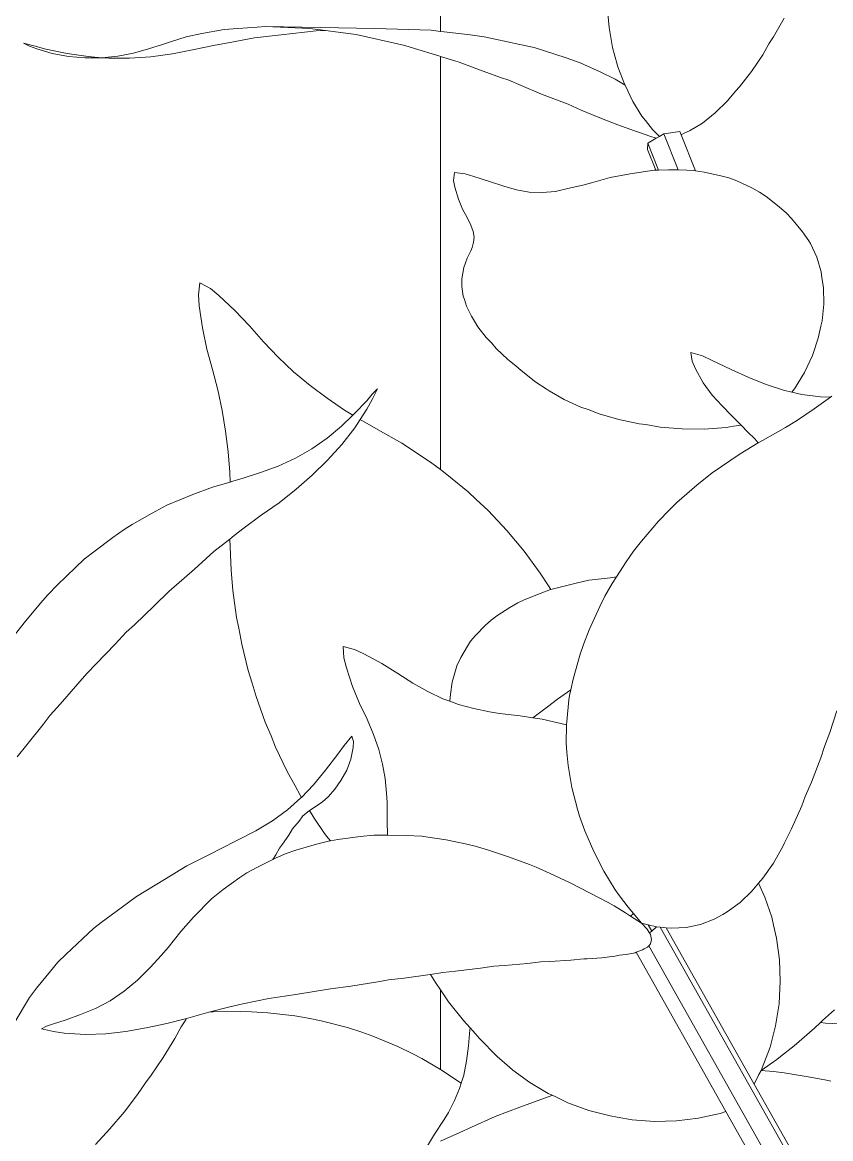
# Model space of a CAD drawing. Header units: metres. Extents: x 12.2 to 77.2, y 18.8 to 35.5.
# Drawn here: x 61.1958 to 61.4219, y 30.239 to 30.5512 of the extents above; entities that cross this region are included whole.
import ezdxf

# ---------------------------------------------------------------- set-up
doc = ezdxf.new("R2010")
doc.units = ezdxf.units.M
doc.layers.add('0inne_gulv', color=7, linetype='Continuous', lineweight=13)

# ---------------------------------------------------------------- blocks, each defined once
blk = doc.blocks.new('One bedroom house rs')
for p, q in [((-9.24923, -1.4372), (-9.24923, 0.20285)), ((-9.20263, -1.43023), (-9.20206, -1.43609)), ((-9.30973, -1.43665), (-9.3059, -1.43637)), ((-9.3059, -1.43637), (-9.30046, -1.436)), ((-9.29816, -1.43585), (-9.30046, -1.436)), ((-9.29816, -1.43585), (-9.26757, -1.43635)), ((-9.2858, -1.43634), (-9.29816, -1.43585)), ((-9.2858, -1.43634), (-9.28274, -1.43676)), ((-9.25187, -1.43689), (-9.26757, -1.43635)), ((-9.20206, -1.43609), (-9.20111, -1.4417)), ((-9.15313, -1.43346), (-9.15609, -1.43871)), ((-9.32473, -1.44013), (-9.32036, -1.43871)), ((-9.32036, -1.43871), (-9.31593, -1.43782)), ((-9.31593, -1.43782), (-9.30973, -1.43665)), ((-9.30862, -1.44039), (-9.30126, -1.43902)), ((-9.29374, -1.43818), (-9.30126, -1.43902)), ((-9.28404, -1.43706), (-9.29374, -1.43818)), ((-9.28137, -1.43695), (-9.28404, -1.43706)), ((-9.28274, -1.43676), (-9.28137, -1.43695)), ((-9.28137, -1.43695), (-9.27642, -1.43762)), ((-9.27642, -1.43762), (-9.27278, -1.4381)), ((-9.26993, -1.43875), (-9.27278, -1.4381)), ((-9.2633, -1.44023), (-9.26993, -1.43875)), ((-9.24923, -1.4372), (-9.25187, -1.43689)), ((-9.24818, -1.43732), (-9.24923, -1.4372)), ((-9.24096, -1.43819), (-9.24818, -1.43732)), ((-9.23702, -1.43868), (-9.24096, -1.43819)), ((-9.23392, -1.43933), (-9.23702, -1.43868)), ((-9.23392, -1.43933), (-9.22708, -1.44082)), ((-9.15737, -1.44066), (-9.15609, -1.43871)), ((-9.36585, -1.4405), (-9.36415, -1.4413)), ((-9.36585, -1.4405), (-9.3626, -1.44132)), ((-9.36215, -1.4421), (-9.36415, -1.4413)), ((-9.35964, -1.44214), (-9.3626, -1.44132)), ((-9.36215, -1.4421), (-9.3578, -1.44335)), ((-9.35964, -1.44214), (-9.35364, -1.44342)), ((-9.33091, -1.44203), (-9.3351, -1.44329)), ((-9.33091, -1.44203), (-9.32701, -1.44084)), ((-9.32701, -1.44084), (-9.32473, -1.44013)), ((-9.32422, -1.44346), (-9.31816, -1.44223)), ((-9.31223, -1.44108), (-9.31816, -1.44223)), ((-9.31223, -1.44108), (-9.30862, -1.44039)), ((-9.25921, -1.44112), (-9.2633, -1.44023)), ((-9.25653, -1.44196), (-9.25921, -1.44112)), ((-9.25653, -1.44196), (-9.24967, -1.44405)), ((-9.22708, -1.44082), (-9.22307, -1.4417)), ((-9.22045, -1.44254), (-9.22307, -1.4417)), ((-9.21407, -1.44463), (-9.22045, -1.44254)), ((-9.20111, -1.4417), (-9.20068, -1.44341)), ((-9.15911, -1.44374), (-9.15737, -1.44066)), ((-9.35328, -1.44417), (-9.3578, -1.44335)), ((-9.34779, -1.44426), (-9.35364, -1.44342)), ((-9.3486, -1.44458), (-9.35328, -1.44417)), ((-9.34396, -1.44457), (-9.3486, -1.44458)), ((-9.3486, -1.44458), (-9.34202, -1.44468)), ((-9.34396, -1.44457), (-9.34779, -1.44426)), ((-9.34396, -1.44457), (-9.33945, -1.44414)), ((-9.34202, -1.44468), (-9.33618, -1.44469)), ((-9.33945, -1.44414), (-9.3351, -1.44329)), ((-9.33618, -1.44469), (-9.33024, -1.44428)), ((-9.33024, -1.44428), (-9.32422, -1.44346)), ((-9.24923, -1.44418), (-9.24967, -1.44405)), ((-9.24923, -1.55978), (-9.24923, -1.44418)), ((-9.24518, -1.44539), (-9.24923, -1.44418)), ((-9.24401, -1.44584), (-9.24518, -1.44539)), ((-9.21407, -1.44463), (-9.21013, -1.44595)), ((-9.20068, -1.44341), (-9.1996, -1.44709)), ((-9.15911, -1.44374), (-9.16225, -1.44844)), ((-9.23828, -1.44799), (-9.24401, -1.44584)), ((-9.23828, -1.44799), (-9.23246, -1.45008)), ((-9.21013, -1.44595), (-9.20911, -1.44641)), ((-9.20911, -1.44641), (-9.20456, -1.44854)), ((-9.20456, -1.44854), (-9.20041, -1.4506)), ((-9.1996, -1.44709), (-9.19766, -1.45216)), ((-9.1656, -1.45271), (-9.16225, -1.44844)), ((-9.23014, -1.45088), (-9.23246, -1.45008)), ((-9.22667, -1.45237), (-9.23014, -1.45088)), ((-9.20041, -1.4506), (-9.19893, -1.45138)), ((-9.19761, -1.45226), (-9.19893, -1.45138)), ((-9.22667, -1.45237), (-9.22094, -1.45472)), ((-9.21531, -1.45691), (-9.22094, -1.45472)), ((-9.19761, -1.45226), (-9.19766, -1.45216)), ((-9.19541, -1.45678), (-9.19761, -1.45226)), ((-9.16895, -1.4566), (-9.16674, -1.45393)), ((-9.1656, -1.45271), (-9.16674, -1.45393)), ((-9.21531, -1.45691), (-9.21353, -1.45757)), ((-9.20986, -1.4592), (-9.21353, -1.45757)), ((-9.19541, -1.45678), (-9.19288, -1.46092)), ((-9.17237, -1.46), (-9.16895, -1.4566)), ((-9.20464, -1.46139), (-9.20986, -1.4592)), ((-9.19288, -1.46092), (-9.19192, -1.46216)), ((-9.17237, -1.46), (-9.17593, -1.46283)), ((-9.20464, -1.46139), (-9.19967, -1.46332)), ((-9.195, -1.46497), (-9.19967, -1.46332)), ((-9.19192, -1.46216), (-9.18997, -1.4646)), ((-9.17958, -1.46505), (-9.17593, -1.46283)), ((-9.195, -1.46497), (-9.19353, -1.46544)), ((-9.19071, -1.46649), (-9.19353, -1.46544)), ((-9.18886, -1.46708), (-9.19125, -1.46843)), ((-9.18886, -1.46708), (-9.19071, -1.46649)), ((-9.18797, -1.46658), (-9.18997, -1.4646)), ((-9.18797, -1.46658), (-9.18886, -1.46708)), ((-9.18675, -1.46589), (-9.18797, -1.46658)), ((-9.18231, -1.46519), (-9.18675, -1.46589)), ((-9.18272, -1.47596), (-9.18675, -1.46589)), ((-9.18194, -1.46611), (-9.18231, -1.46519)), ((-9.18194, -1.46611), (-9.18085, -1.46559)), ((-9.1779, -1.47618), (-9.18194, -1.46611)), ((-9.17958, -1.46505), (-9.18085, -1.46559)), ((-9.19125, -1.46843), (-9.1913, -1.47027)), ((-9.18899, -1.47603), (-9.1913, -1.47027)), ((-9.18821, -1.47601), (-9.19125, -1.46843)), ((-9.2453, -1.47662), (-9.24555, -1.47886)), ((-9.2453, -1.47662), (-9.24231, -1.47704)), ((-9.1962, -1.47705), (-9.18945, -1.47604)), ((-9.18945, -1.47604), (-9.18899, -1.47603)), ((-9.18899, -1.47603), (-9.18821, -1.47601)), ((-9.18821, -1.47601), (-9.18545, -1.47592)), ((-9.18545, -1.47592), (-9.18272, -1.47596)), ((-9.18272, -1.47596), (-9.18036, -1.47599)), ((-9.17844, -1.4761), (-9.18036, -1.47599)), ((-9.1779, -1.47618), (-9.17844, -1.4761)), ((-9.17546, -1.47656), (-9.1779, -1.47618)), ((-9.17546, -1.47656), (-9.17078, -1.47756)), ((-9.24519, -1.48076), (-9.24555, -1.47886)), ((-9.23992, -1.47779), (-9.24231, -1.47704)), ((-9.23992, -1.47779), (-9.23548, -1.47922)), ((-9.23152, -1.48048), (-9.23548, -1.47922)), ((-9.2094, -1.48016), (-9.20695, -1.47952)), ((-9.20695, -1.47952), (-9.20175, -1.47808)), ((-9.20175, -1.47808), (-9.1962, -1.47705)), ((-9.17078, -1.47756), (-9.16862, -1.47817)), ((-9.16862, -1.47817), (-9.16633, -1.47903)), ((-9.16633, -1.47903), (-9.16212, -1.48097)), ((-9.24519, -1.48076), (-9.24421, -1.48414)), ((-9.22795, -1.48153), (-9.23152, -1.48048)), ((-9.22439, -1.48216), (-9.22795, -1.48153)), ((-9.22439, -1.48216), (-9.22075, -1.4823)), ((-9.22075, -1.4823), (-9.21703, -1.48194)), ((-9.21327, -1.48109), (-9.21703, -1.48194)), ((-9.21327, -1.48109), (-9.2094, -1.48016)), ((-9.16212, -1.48097), (-9.15996, -1.48218)), ((-9.15817, -1.48335), (-9.15996, -1.48218)), ((-9.24303, -1.48696), (-9.24421, -1.48414)), ((-9.15447, -1.48622), (-9.15817, -1.48335)), ((-9.15247, -1.48807), (-9.15447, -1.48622)), ((-9.24173, -1.48929), (-9.24303, -1.48696)), ((-9.24173, -1.48929), (-9.2407, -1.49135)), ((-9.15107, -1.48949), (-9.15247, -1.48807)), ((-9.2407, -1.49135), (-9.24006, -1.49318)), ((-9.15107, -1.48949), (-9.14794, -1.49325)), ((-9.24006, -1.49318), (-9.23982, -1.49478)), ((-9.23982, -1.49478), (-9.23997, -1.49613)), ((-9.1462, -1.4958), (-9.14794, -1.49325)), ((-9.24072, -1.49855), (-9.24177, -1.50063)), ((-9.24036, -1.4976), (-9.24072, -1.49855)), ((-9.24036, -1.4976), (-9.23997, -1.49613)), ((-9.14571, -1.49655), (-9.1462, -1.4958)), ((-9.14395, -1.50039), (-9.14571, -1.49655)), ((-9.24269, -1.50325), (-9.24177, -1.50063)), ((-9.14395, -1.50039), (-9.14277, -1.50442)), ((-9.24329, -1.50637), (-9.24269, -1.50325)), ((-9.14254, -1.50608), (-9.14277, -1.50442)), ((-9.31649, -1.50749), (-9.3169, -1.51092)), ((-9.31649, -1.50749), (-9.31354, -1.5091)), ((-9.24328, -1.50851), (-9.24329, -1.50637)), ((-9.14211, -1.50882), (-9.14254, -1.50608)), ((-9.31668, -1.514), (-9.3169, -1.51092)), ((-9.31123, -1.51105), (-9.31354, -1.5091)), ((-9.31123, -1.51105), (-9.30677, -1.51525)), ((-9.24287, -1.51121), (-9.24328, -1.50851)), ((-9.24287, -1.51121), (-9.24255, -1.51222)), ((-9.14211, -1.50882), (-9.14201, -1.51345)), ((-9.31668, -1.514), (-9.3158, -1.52015)), ((-9.24255, -1.51222), (-9.24197, -1.51403)), ((-9.24197, -1.51403), (-9.24059, -1.51689)), ((-9.14252, -1.51811), (-9.14201, -1.51345)), ((-9.30263, -1.51958), (-9.30677, -1.51525)), ((-9.23972, -1.51823), (-9.24059, -1.51689)), ((-9.31455, -1.52604), (-9.3158, -1.52015)), ((-9.29872, -1.52402), (-9.30263, -1.51958)), ((-9.23874, -1.51983), (-9.23972, -1.51823)), ((-9.23641, -1.52283), (-9.23874, -1.51983)), ((-9.14357, -1.52298), (-9.14288, -1.51962)), ((-9.14252, -1.51811), (-9.14288, -1.51962)), ((-9.2349, -1.5244), (-9.23641, -1.52283)), ((-9.14519, -1.52786), (-9.14357, -1.52298)), ((-9.31299, -1.53175), (-9.31455, -1.52604)), ((-9.29872, -1.52402), (-9.29464, -1.52832)), ((-9.23362, -1.52586), (-9.2349, -1.5244)), ((-9.23362, -1.52586), (-9.23036, -1.52898)), ((-9.29464, -1.52832), (-9.29031, -1.53241)), ((-9.23036, -1.52898), (-9.22819, -1.53072)), ((-9.17922, -1.52698), (-9.17886, -1.5294)), ((-9.17922, -1.52698), (-9.17597, -1.52799)), ((-9.17795, -1.53155), (-9.17886, -1.5294)), ((-9.17326, -1.52927), (-9.17597, -1.52799)), ((-9.17326, -1.52927), (-9.16795, -1.53173)), ((-9.14519, -1.52786), (-9.14739, -1.5326)), ((-9.31154, -1.53747), (-9.31299, -1.53175)), ((-9.29031, -1.53241), (-9.28572, -1.53624)), ((-9.22668, -1.53209), (-9.22819, -1.53072)), ((-9.22253, -1.53528), (-9.22668, -1.53209)), ((-9.17795, -1.53155), (-9.17572, -1.53551)), ((-9.16295, -1.53398), (-9.16795, -1.53173)), ((-9.15017, -1.53715), (-9.14739, -1.5326)), ((-9.28572, -1.53624), (-9.28093, -1.53982)), ((-9.22253, -1.53528), (-9.21963, -1.53717)), ((-9.1732, -1.53895), (-9.17572, -1.53551)), ((-9.15817, -1.53599), (-9.16295, -1.53398)), ((-9.15817, -1.53599), (-9.15327, -1.53759)), ((-9.31154, -1.53747), (-9.31031, -1.54324)), ((-9.26984, -1.54049), (-9.26834, -1.53868)), ((-9.26684, -1.53715), (-9.26834, -1.53868)), ((-9.26684, -1.53715), (-9.26831, -1.54014)), ((-9.21963, -1.53717), (-9.21884, -1.53775)), ((-9.21884, -1.53775), (-9.21459, -1.54019)), ((-9.17044, -1.54194), (-9.1732, -1.53895)), ((-9.15327, -1.53759), (-9.15092, -1.53812)), ((-9.15017, -1.53715), (-9.15092, -1.53812)), ((-9.15092, -1.53812), (-9.14818, -1.53874)), ((-9.14818, -1.53874), (-9.14292, -1.5394)), ((-9.14292, -1.5394), (-9.14016, -1.5395)), ((-9.13974, -1.5392), (-9.14016, -1.5395)), ((-9.27607, -1.54312), (-9.28093, -1.53982)), ((-9.26984, -1.54049), (-9.27325, -1.54412)), ((-9.26979, -1.54285), (-9.26831, -1.54014)), ((-9.21459, -1.54019), (-9.20993, -1.54226)), ((-9.20993, -1.54226), (-9.20794, -1.54292)), ((-9.1678, -1.54464), (-9.17044, -1.54194)), ((-9.14016, -1.5395), (-9.1447, -1.54278)), ((-9.31031, -1.54324), (-9.30933, -1.54903)), ((-9.27695, -1.54762), (-9.27374, -1.54458)), ((-9.27607, -1.54312), (-9.27374, -1.54458)), ((-9.27374, -1.54458), (-9.27325, -1.54412)), ((-9.26979, -1.54285), (-9.27169, -1.54577)), ((-9.20484, -1.54416), (-9.20794, -1.54292)), ((-9.20484, -1.54416), (-9.19939, -1.54578)), ((-9.1678, -1.54464), (-9.16513, -1.54734)), ((-9.14966, -1.54608), (-9.1447, -1.54278)), ((-9.28095, -1.55097), (-9.27695, -1.54762)), ((-9.27684, -1.55279), (-9.27317, -1.54804)), ((-9.27169, -1.54577), (-9.27317, -1.54804)), ((-9.27169, -1.54577), (-9.26663, -1.54864)), ((-9.26007, -1.55238), (-9.26663, -1.54864)), ((-9.19939, -1.54578), (-9.1937, -1.54695)), ((-9.1937, -1.54695), (-9.1918, -1.54718)), ((-9.1918, -1.54718), (-9.18775, -1.54787)), ((-9.18775, -1.54787), (-9.18164, -1.5484)), ((-9.17549, -1.54843), (-9.18164, -1.5484)), ((-9.17549, -1.54843), (-9.16934, -1.54795)), ((-9.16934, -1.54795), (-9.16727, -1.54761)), ((-9.16727, -1.54761), (-9.16513, -1.54734)), ((-9.16513, -1.54734), (-9.16323, -1.54925)), ((-9.15274, -1.54798), (-9.15913, -1.55159)), ((-9.14966, -1.54608), (-9.15274, -1.54798)), ((-9.30859, -1.5548), (-9.30933, -1.54903)), ((-9.28095, -1.55097), (-9.28524, -1.55398)), ((-9.16132, -1.55114), (-9.16323, -1.54925)), ((-9.16132, -1.55114), (-9.16035, -1.55232)), ((-9.16035, -1.55232), (-9.15913, -1.55159)), ((-9.30859, -1.5548), (-9.30813, -1.56049)), ((-9.28524, -1.55398), (-9.28979, -1.55659)), ((-9.28082, -1.55716), (-9.27684, -1.55279)), ((-9.25202, -1.55772), (-9.26007, -1.55238)), ((-9.1654, -1.55534), (-9.16035, -1.55232)), ((-9.28979, -1.55659), (-9.29459, -1.55878)), ((-9.28508, -1.56131), (-9.28082, -1.55716)), ((-9.24923, -1.55978), (-9.25202, -1.55772)), ((-9.17322, -1.56067), (-9.1654, -1.55534)), ((-9.30813, -1.56049), (-9.30803, -1.56326)), ((-9.3044, -1.56215), (-9.2996, -1.56055)), ((-9.29459, -1.55878), (-9.2996, -1.56055)), ((-9.24741, -1.56113), (-9.24923, -1.55978)), ((-9.2415, -1.56602), (-9.24741, -1.56113)), ((-9.17752, -1.56408), (-9.17322, -1.56067)), ((-9.30803, -1.56326), (-9.313, -1.56469)), ((-9.30727, -1.56304), (-9.30803, -1.56326)), ((-9.3044, -1.56215), (-9.30727, -1.56304)), ((-9.28508, -1.56131), (-9.28961, -1.56527)), ((-9.18308, -1.56898), (-9.17752, -1.56408)), ((-9.32574, -1.56972), (-9.31847, -1.56673)), ((-9.31847, -1.56673), (-9.313, -1.56469)), ((-9.28961, -1.56527), (-9.29437, -1.56902)), ((-9.2415, -1.56602), (-9.23925, -1.56811)), ((-9.32984, -1.57191), (-9.32574, -1.56972)), ((-9.29934, -1.57254), (-9.29437, -1.56902)), ((-9.23925, -1.56811), (-9.23593, -1.57125)), ((-9.18308, -1.56898), (-9.18523, -1.57107)), ((-9.33544, -1.5751), (-9.32984, -1.57191)), ((-9.29934, -1.57254), (-9.3041, -1.57605)), ((-9.23593, -1.57125), (-9.2307, -1.57678)), ((-9.18523, -1.57107), (-9.18822, -1.5742)), ((-9.33772, -1.57648), (-9.34086, -1.57874)), ((-9.33544, -1.5751), (-9.33772, -1.57648)), ((-9.3041, -1.57605), (-9.30695, -1.57821)), ((-9.22826, -1.57966), (-9.2307, -1.57678)), ((-9.18822, -1.5742), (-9.19299, -1.57974)), ((-9.34086, -1.57874), (-9.34619, -1.58276)), ((-9.30819, -1.57918), (-9.31262, -1.58266)), ((-9.30695, -1.57821), (-9.30819, -1.57918)), ((-9.30819, -1.57918), (-9.30777, -1.58792)), ((-9.22582, -1.58261), (-9.22826, -1.57966)), ((-9.19523, -1.58262), (-9.19299, -1.57974)), ((-9.34886, -1.58486), (-9.34619, -1.58276)), ((-9.31262, -1.58266), (-9.31803, -1.58761)), ((-9.22131, -1.58871), (-9.22582, -1.58261)), ((-9.19732, -1.58556), (-9.19523, -1.58262)), ((-9.35134, -1.58717), (-9.34886, -1.58486)), ((-9.20002, -1.5898), (-9.19732, -1.58556)), ((-9.35631, -1.59197), (-9.35134, -1.58717)), ((-9.31803, -1.58761), (-9.32523, -1.59389)), ((-9.30777, -1.58792), (-9.3073, -1.59357)), ((-9.219, -1.59224), (-9.22131, -1.58871)), ((-9.35909, -1.59476), (-9.35631, -1.59197)), ((-9.21834, -1.59327), (-9.219, -1.59224)), ((-9.2165, -1.5928), (-9.21128, -1.59153)), ((-9.20772, -1.5907), (-9.21128, -1.59153)), ((-9.20676, -1.59058), (-9.20772, -1.5907)), ((-9.20177, -1.59), (-9.20676, -1.59058)), ((-9.20323, -1.5952), (-9.20121, -1.59167)), ((-9.20177, -1.59), (-9.20002, -1.5898)), ((-9.20121, -1.59167), (-9.20002, -1.5898)), ((-9.36109, -1.59713), (-9.35909, -1.59476)), ((-9.32523, -1.59389), (-9.32928, -1.59789)), ((-9.3073, -1.59357), (-9.30624, -1.60109)), ((-9.22133, -1.59441), (-9.22578, -1.59624)), ((-9.21846, -1.5933), (-9.22133, -1.59441)), ((-9.21834, -1.59327), (-9.21846, -1.5933)), ((-9.2165, -1.5928), (-9.21834, -1.59327)), ((-9.20466, -1.59802), (-9.20323, -1.5952)), ((-9.36109, -1.59713), (-9.36562, -1.60267)), ((-9.32928, -1.59789), (-9.33484, -1.60318)), ((-9.23345, -1.60071), (-9.22982, -1.59837)), ((-9.22982, -1.59837), (-9.22761, -1.59704)), ((-9.22578, -1.59624), (-9.22761, -1.59704)), ((-9.20466, -1.59802), (-9.20762, -1.60461)), ((-9.30565, -1.60408), (-9.30624, -1.60109)), ((-9.23664, -1.6033), (-9.23509, -1.60187)), ((-9.23509, -1.60187), (-9.23345, -1.60071)), ((-9.36562, -1.60267), (-9.36833, -1.60609)), ((-9.33711, -1.60527), (-9.33484, -1.60318)), ((-9.30481, -1.60856), (-9.30565, -1.60408)), ((-9.23939, -1.60613), (-9.23664, -1.6033)), ((-9.20762, -1.60461), (-9.20921, -1.60869)), ((-9.34023, -1.60861), (-9.33711, -1.60527)), ((-9.24081, -1.60778), (-9.24171, -1.60911)), ((-9.23939, -1.60613), (-9.24081, -1.60778)), ((-9.34023, -1.60861), (-9.34552, -1.61411)), ((-9.30481, -1.60856), (-9.30299, -1.61594)), ((-9.27647, -1.60922), (-9.27328, -1.61005)), ((-9.27647, -1.60922), (-9.27629, -1.61243)), ((-9.27065, -1.61132), (-9.27328, -1.61005)), ((-9.24356, -1.61236), (-9.24171, -1.60911)), ((-9.21012, -1.61141), (-9.20921, -1.60869)), ((-9.34552, -1.61411), (-9.34818, -1.61679)), ((-9.27555, -1.61519), (-9.27629, -1.61243)), ((-9.27065, -1.61132), (-9.26567, -1.61403)), ((-9.26114, -1.61676), (-9.26567, -1.61403)), ((-9.24465, -1.6147), (-9.24356, -1.61236)), ((-9.2121, -1.6184), (-9.21012, -1.61141)), ((-9.34818, -1.61679), (-9.35065, -1.61969)), ((-9.30299, -1.61594), (-9.30189, -1.61955)), ((-9.27555, -1.61519), (-9.27379, -1.62044)), ((-9.25696, -1.61947), (-9.26114, -1.61676)), ((-9.24592, -1.61923), (-9.24465, -1.6147)), ((-9.35065, -1.61969), (-9.3556, -1.62534)), ((-9.30189, -1.61955), (-9.3008, -1.62323)), ((-9.27184, -1.62521), (-9.27379, -1.62044)), ((-9.25279, -1.62187), (-9.25696, -1.61947)), ((-9.24644, -1.62259), (-9.24592, -1.61923)), ((-9.2121, -1.6184), (-9.21278, -1.62141)), ((-9.3008, -1.62323), (-9.29825, -1.63038)), ((-9.25279, -1.62187), (-9.24854, -1.62387)), ((-9.24664, -1.62456), (-9.24644, -1.62259)), ((-9.21646, -1.624), (-9.21278, -1.62141)), ((-9.21314, -1.623), (-9.21336, -1.62421)), ((-9.21278, -1.62141), (-9.21314, -1.623)), ((-9.3556, -1.62534), (-9.35837, -1.62841)), ((-9.26978, -1.62959), (-9.27184, -1.62521)), ((-9.24854, -1.62387), (-9.24664, -1.62456)), ((-9.24664, -1.62456), (-9.24423, -1.62544)), ((-9.2399, -1.62658), (-9.24423, -1.62544)), ((-9.2399, -1.62658), (-9.2355, -1.62751)), ((-9.21933, -1.62612), (-9.22336, -1.62921)), ((-9.21933, -1.62612), (-9.21646, -1.624)), ((-9.21336, -1.62421), (-9.21392, -1.63021)), ((-9.36037, -1.63102), (-9.35837, -1.62841)), ((-9.26978, -1.62959), (-9.26796, -1.63385)), ((-9.2355, -1.62751), (-9.23274, -1.62797)), ((-9.23274, -1.62797), (-9.22694, -1.62866)), ((-9.22694, -1.62866), (-9.22336, -1.62921)), ((-9.22336, -1.62921), (-9.2208, -1.62961)), ((-9.2208, -1.62961), (-9.21394, -1.63118)), ((-9.13836, -1.62722), (-9.14037, -1.63334)), ((-9.36489, -1.63675), (-9.36037, -1.63102)), ((-9.29825, -1.63038), (-9.29661, -1.63428)), ((-9.21394, -1.63118), (-9.21403, -1.63633)), ((-9.21392, -1.63021), (-9.21394, -1.63118)), ((-9.29533, -1.63739), (-9.29661, -1.63428)), ((-9.27402, -1.63434), (-9.27621, -1.63695)), ((-9.27402, -1.63434), (-9.27358, -1.63581)), ((-9.27363, -1.6375), (-9.27358, -1.63581)), ((-9.26796, -1.63385), (-9.26651, -1.63805)), ((-9.14037, -1.63334), (-9.14185, -1.63724)), ((-9.36761, -1.64009), (-9.36489, -1.63675)), ((-9.29208, -1.64422), (-9.29533, -1.63739)), ((-9.2779, -1.63935), (-9.28136, -1.64386)), ((-9.2779, -1.63935), (-9.27621, -1.63695)), ((-9.27363, -1.6375), (-9.27428, -1.6408)), ((-9.26651, -1.63805), (-9.26544, -1.64218)), ((-9.21403, -1.63633), (-9.2139, -1.63878)), ((-9.21352, -1.64251), (-9.2139, -1.63878)), ((-9.14287, -1.64035), (-9.14185, -1.63724)), ((-9.27545, -1.64387), (-9.27428, -1.6408)), ((-9.26544, -1.64218), (-9.26474, -1.64619)), ((-9.14546, -1.64718), (-9.14287, -1.64035)), ((-9.2899, -1.64821), (-9.29208, -1.64422)), ((-9.28478, -1.64791), (-9.28136, -1.64386)), ((-9.27706, -1.64671), (-9.27545, -1.64387)), ((-9.21352, -1.64251), (-9.21245, -1.64869)), ((-9.28848, -1.65086), (-9.2899, -1.64821)), ((-9.28813, -1.65144), (-9.28478, -1.64791)), ((-9.2788, -1.64918), (-9.27706, -1.64671)), ((-9.26429, -1.65024), (-9.26474, -1.64619)), ((-9.21245, -1.64869), (-9.21095, -1.65479)), ((-9.1472, -1.65116), (-9.14546, -1.64718)), ((-9.28824, -1.65155), (-9.29204, -1.6549)), ((-9.28848, -1.65086), (-9.28813, -1.65144)), ((-9.28824, -1.65155), (-9.28813, -1.65144)), ((-9.28058, -1.65122), (-9.28235, -1.65281)), ((-9.2788, -1.64918), (-9.28058, -1.65122)), ((-9.26429, -1.65024), (-9.26415, -1.65277)), ((-9.14821, -1.65382), (-9.1472, -1.65116)), ((-9.29204, -1.6549), (-9.29624, -1.65799)), ((-9.28414, -1.65396), (-9.28565, -1.655)), ((-9.28414, -1.65396), (-9.28235, -1.65281)), ((-9.26415, -1.65277), (-9.26416, -1.65804)), ((-9.21095, -1.65479), (-9.21033, -1.65672)), ((-9.14821, -1.65382), (-9.15101, -1.66024)), ((-9.29624, -1.65799), (-9.30084, -1.66081)), ((-9.28875, -1.65808), (-9.29059, -1.66028)), ((-9.28776, -1.6566), (-9.28875, -1.65808)), ((-9.28644, -1.65557), (-9.28776, -1.6566)), ((-9.28587, -1.65516), (-9.28644, -1.65557)), ((-9.28565, -1.655), (-9.28587, -1.65516)), ((-9.28587, -1.65516), (-9.28457, -1.65728)), ((-9.28181, -1.66123), (-9.28457, -1.65728)), ((-9.26408, -1.66204), (-9.26416, -1.65804)), ((-9.21033, -1.65672), (-9.20888, -1.66077)), ((-9.30084, -1.66081), (-9.3058, -1.66333)), ((-9.29059, -1.66028), (-9.29164, -1.66203)), ((-9.2811, -1.66228), (-9.28181, -1.66123)), ((-9.20888, -1.66077), (-9.20636, -1.66656)), ((-9.15301, -1.66419), (-9.15101, -1.66024)), ((-9.31075, -1.66585), (-9.3058, -1.66333)), ((-9.29164, -1.66203), (-9.2934, -1.66456)), ((-9.2839, -1.66455), (-9.28055, -1.66369)), ((-9.27999, -1.6636), (-9.2811, -1.66228)), ((-9.27999, -1.6636), (-9.28055, -1.66369)), ((-9.27791, -1.66326), (-9.27999, -1.6636)), ((-9.27172, -1.66244), (-9.27791, -1.66326)), ((-9.26786, -1.66206), (-9.27172, -1.66244)), ((-9.26533, -1.66203), (-9.26786, -1.66206)), ((-9.26533, -1.66203), (-9.26408, -1.66204)), ((-9.26408, -1.66204), (-9.25878, -1.66212)), ((-9.25444, -1.6623), (-9.25878, -1.66212)), ((-9.25331, -1.66245), (-9.25444, -1.6623)), ((-9.24768, -1.66337), (-9.25331, -1.66245)), ((-9.24768, -1.66337), (-9.24189, -1.66452)), ((-9.15347, -1.66523), (-9.15301, -1.66419)), ((-9.31383, -1.66742), (-9.32021, -1.67064)), ((-9.31075, -1.66585), (-9.31383, -1.66742)), ((-9.29528, -1.66755), (-9.29424, -1.66565)), ((-9.29517, -1.66839), (-9.29242, -1.66719)), ((-9.29424, -1.66565), (-9.2934, -1.66456)), ((-9.29242, -1.66719), (-9.28966, -1.66625)), ((-9.28966, -1.66625), (-9.2839, -1.66455)), ((-9.23955, -1.66506), (-9.24189, -1.66452)), ((-9.23604, -1.66613), (-9.23955, -1.66506)), ((-9.23604, -1.66613), (-9.23016, -1.6681)), ((-9.2035, -1.67209), (-9.20636, -1.66656)), ((-9.15607, -1.66984), (-9.15347, -1.66523)), ((-9.30041, -1.67095), (-9.29608, -1.66884)), ((-9.29528, -1.66755), (-9.29608, -1.66884)), ((-9.29608, -1.66884), (-9.29517, -1.66839)), ((-9.2243, -1.67022), (-9.23016, -1.6681)), ((-9.2243, -1.67022), (-9.22243, -1.67094)), ((-9.15607, -1.66984), (-9.15903, -1.67401)), ((-9.32646, -1.67439), (-9.32021, -1.67064)), ((-9.30336, -1.67257), (-9.30536, -1.67387)), ((-9.30041, -1.67095), (-9.30336, -1.67257)), ((-9.21855, -1.67271), (-9.22243, -1.67094)), ((-9.21294, -1.6754), (-9.21855, -1.67271)), ((-9.2035, -1.67209), (-9.20033, -1.67732)), ((-9.33426, -1.67916), (-9.32646, -1.67439)), ((-9.31001, -1.67723), (-9.30536, -1.67387)), ((-9.21294, -1.6754), (-9.20752, -1.67814)), ((-9.16214, -1.6777), (-9.16033, -1.67547)), ((-9.16033, -1.67547), (-9.15903, -1.67401)), ((-9.15852, -1.67937), (-9.16033, -1.67547)), ((-9.33855, -1.68231), (-9.33426, -1.67916)), ((-9.31833, -1.68492), (-9.31323, -1.67982)), ((-9.31323, -1.67982), (-9.31001, -1.67723)), ((-9.20235, -1.68089), (-9.20752, -1.67814)), ((-9.20033, -1.67732), (-9.19915, -1.67897)), ((-9.19915, -1.67897), (-9.19678, -1.68218)), ((-9.16214, -1.6777), (-9.16545, -1.68088)), ((-9.15852, -1.67937), (-9.1566, -1.68494)), ((-9.3441, -1.68649), (-9.33855, -1.68231)), ((-9.20235, -1.68089), (-9.20068, -1.68182)), ((-9.19748, -1.68377), (-9.20068, -1.68182)), ((-9.19525, -1.68397), (-9.19678, -1.68218)), ((-9.16904, -1.6835), (-9.16545, -1.68088)), ((-9.32188, -1.68898), (-9.31833, -1.68492)), ((-9.19606, -1.68468), (-9.19748, -1.68377)), ((-9.19525, -1.68397), (-9.19606, -1.68468)), ((-9.19297, -1.68664), (-9.19606, -1.68468)), ((-9.19297, -1.68664), (-9.19525, -1.68397)), ((-9.1765, -1.68701), (-9.17269, -1.68556)), ((-9.17269, -1.68556), (-9.17027, -1.68417)), ((-9.16904, -1.6835), (-9.17027, -1.68417)), ((-9.15608, -1.68723), (-9.1566, -1.68494)), ((-9.34624, -1.68814), (-9.34922, -1.69088)), ((-9.3441, -1.68649), (-9.34624, -1.68814)), ((-9.32537, -1.69342), (-9.32188, -1.68898)), ((-9.19297, -1.68664), (-9.19146, -1.68833)), ((-9.19297, -1.68664), (-9.19113, -1.68709)), ((-9.19084, -1.68927), (-9.19146, -1.68833)), ((-9.19015, -1.68883), (-9.19113, -1.68709)), ((-9.19113, -1.68709), (-9.18881, -1.68766)), ((-9.19078, -1.68938), (-9.19084, -1.68927)), ((-9.19078, -1.68938), (-9.19015, -1.68883)), ((-9.19015, -1.68883), (-9.18881, -1.68766)), ((-9.18881, -1.68766), (-9.18878, -1.68766)), ((-9.18878, -1.68766), (-9.1878, -1.68776)), ((-9.1878, -1.68776), (-9.12703, -1.7956)), ((-9.1878, -1.68776), (-9.18612, -1.68792)), ((-9.16146, -1.73169), (-9.18612, -1.68792)), ((-9.18612, -1.68792), (-9.18608, -1.68793)), ((-9.18463, -1.68807), (-9.18608, -1.68793)), ((-9.18463, -1.68807), (-9.18049, -1.68785)), ((-9.1765, -1.68701), (-9.18049, -1.68785)), ((-9.15521, -1.69082), (-9.15608, -1.68723)), ((-9.34922, -1.69088), (-9.35398, -1.69538)), ((-9.19097, -1.693), (-9.19045, -1.69243)), ((-9.19052, -1.68984), (-9.19078, -1.68938)), ((-9.19019, -1.69125), (-9.19052, -1.68984)), ((-9.19019, -1.69125), (-9.19045, -1.69243)), ((-9.15521, -1.69082), (-9.15439, -1.69688)), ((-9.35621, -1.69758), (-9.35398, -1.69538)), ((-9.33046, -1.69906), (-9.32723, -1.69557)), ((-9.32723, -1.69557), (-9.32537, -1.69342)), ((-9.19734, -1.69543), (-9.1992, -1.69559)), ((-9.19734, -1.69543), (-9.19476, -1.69489)), ((-9.19476, -1.69489), (-9.1945, -1.69479)), ((-9.1945, -1.69479), (-9.19272, -1.69411)), ((-9.16942, -1.73931), (-9.1945, -1.69479)), ((-9.19272, -1.69411), (-9.19225, -1.69378)), ((-9.19225, -1.69378), (-9.19129, -1.69334)), ((-9.19129, -1.69334), (-9.19097, -1.693)), ((-9.14518, -1.77426), (-9.19097, -1.693)), ((-9.3583, -1.70004), (-9.35621, -1.69758)), ((-9.23432, -1.69868), (-9.23807, -1.69924)), ((-9.23137, -1.69849), (-9.23432, -1.69868)), ((-9.23137, -1.69849), (-9.2249, -1.69788)), ((-9.2249, -1.69788), (-9.22115, -1.69741)), ((-9.21869, -1.69733), (-9.22115, -1.69741)), ((-9.21276, -1.69695), (-9.21869, -1.69733)), ((-9.21276, -1.69695), (-9.20914, -1.69659)), ((-9.20914, -1.69659), (-9.2082, -1.69659)), ((-9.2082, -1.69659), (-9.2041, -1.69636)), ((-9.2041, -1.69636), (-9.20046, -1.69588)), ((-9.20046, -1.69588), (-9.1992, -1.69559)), ((-9.15418, -1.70298), (-9.15439, -1.69688)), ((-9.36217, -1.70483), (-9.3583, -1.70004)), ((-9.33046, -1.69906), (-9.33398, -1.7026)), ((-9.25938, -1.70201), (-9.2521, -1.70099)), ((-9.25201, -1.70097), (-9.2521, -1.70099)), ((-9.24856, -1.70039), (-9.25201, -1.70097)), ((-9.25064, -1.70325), (-9.25201, -1.70097)), ((-9.24499, -1.70006), (-9.24856, -1.70039)), ((-9.23807, -1.69924), (-9.24499, -1.70006)), ((-9.36418, -1.70745), (-9.36217, -1.70483)), ((-9.33772, -1.7057), (-9.33398, -1.7026)), ((-9.27433, -1.70423), (-9.28002, -1.70496)), ((-9.26679, -1.70306), (-9.27433, -1.70423)), ((-9.26679, -1.70306), (-9.2638, -1.7025)), ((-9.2638, -1.7025), (-9.25938, -1.70201)), ((-9.24923, -1.70528), (-9.25064, -1.70325)), ((-9.15454, -1.70918), (-9.15432, -1.70494)), ((-9.15418, -1.70298), (-9.15432, -1.70494)), ((-9.36561, -1.70973), (-9.36418, -1.70745)), ((-9.34165, -1.70833), (-9.33772, -1.7057)), ((-9.30454, -1.70919), (-9.29719, -1.70767)), ((-9.28965, -1.70663), (-9.29719, -1.70767)), ((-9.28002, -1.70496), (-9.28965, -1.70663)), ((-9.24923, -1.7276), (-9.24923, -1.70528)), ((-9.24862, -1.70616), (-9.24923, -1.70528)), ((-9.24694, -1.7086), (-9.24862, -1.70616)), ((-9.36561, -1.70973), (-9.36855, -1.71476)), ((-9.34575, -1.71049), (-9.34994, -1.71222)), ((-9.34165, -1.70833), (-9.34575, -1.71049)), ((-9.30813, -1.71003), (-9.31398, -1.71153)), ((-9.30813, -1.71003), (-9.30454, -1.70919)), ((-9.24694, -1.7086), (-9.24281, -1.71385)), ((-9.15549, -1.71533), (-9.15454, -1.70918)), ((-9.13903, -1.71089), (-9.1424, -1.71388)), ((-9.35774, -1.71493), (-9.35394, -1.71369)), ((-9.34994, -1.71222), (-9.35394, -1.71369)), ((-9.3258, -1.71472), (-9.32027, -1.71333)), ((-9.32175, -1.71566), (-9.32045, -1.71365)), ((-9.32027, -1.71333), (-9.32045, -1.71365)), ((-9.32027, -1.71333), (-9.31992, -1.71325)), ((-9.31398, -1.71153), (-9.31992, -1.71325)), ((-9.31282, -1.71148), (-9.31398, -1.71153)), ((-9.30513, -1.71132), (-9.31282, -1.71148)), ((-9.30513, -1.71132), (-9.30206, -1.7114)), ((-9.30206, -1.7114), (-9.29752, -1.71171)), ((-9.29752, -1.71171), (-9.28998, -1.71258)), ((-9.28628, -1.71319), (-9.28998, -1.71258)), ((-9.28256, -1.71397), (-9.28628, -1.71319)), ((-9.27527, -1.71586), (-9.28256, -1.71397)), ((-9.24281, -1.71385), (-9.24095, -1.71591)), ((-9.14294, -1.7144), (-9.1424, -1.71388)), ((-9.36079, -1.71621), (-9.35945, -1.71543)), ((-9.36079, -1.71621), (-9.35745, -1.71695)), ((-9.35774, -1.71493), (-9.35945, -1.71543)), ((-9.35449, -1.71739), (-9.35745, -1.71695)), ((-9.35449, -1.71739), (-9.34855, -1.71776)), ((-9.33725, -1.71693), (-9.34284, -1.71759)), ((-9.33725, -1.71693), (-9.33159, -1.71595)), ((-9.33159, -1.71595), (-9.3258, -1.71472)), ((-9.32353, -1.71891), (-9.32175, -1.71566)), ((-9.27127, -1.71711), (-9.27527, -1.71586)), ((-9.26813, -1.71824), (-9.27127, -1.71711)), ((-9.24138, -1.72097), (-9.24103, -1.71649)), ((-9.24103, -1.71649), (-9.24095, -1.71591)), ((-9.24095, -1.71591), (-9.24012, -1.71684)), ((-9.23828, -1.71894), (-9.24012, -1.71684)), ((-9.15549, -1.71533), (-9.15705, -1.72133)), ((-9.15031, -1.72095), (-9.14458, -1.71598)), ((-9.14458, -1.71598), (-9.14294, -1.7144)), ((-9.14294, -1.7144), (-9.14155, -1.71464)), ((-9.14155, -1.71464), (-9.13743, -1.71481)), ((-9.34284, -1.71759), (-9.34855, -1.71776)), ((-9.32353, -1.71891), (-9.3268, -1.72422)), ((-9.26813, -1.71824), (-9.26119, -1.72114)), ((-9.23334, -1.72391), (-9.23828, -1.71894)), ((-9.26119, -1.72114), (-9.25711, -1.72308)), ((-9.25444, -1.7245), (-9.25711, -1.72308)), ((-9.24191, -1.72519), (-9.24138, -1.72097)), ((-9.15922, -1.7271), (-9.15705, -1.72133)), ((-9.15031, -1.72095), (-9.15415, -1.72393)), ((-9.33034, -1.72939), (-9.3268, -1.72422)), ((-9.24923, -1.7276), (-9.25444, -1.7245)), ((-9.24191, -1.72519), (-9.24274, -1.72916)), ((-9.23334, -1.72391), (-9.22995, -1.72689)), ((-9.15514, -1.72476), (-9.15958, -1.72786)), ((-9.15415, -1.72393), (-9.15514, -1.72476)), ((-9.33034, -1.72939), (-9.33157, -1.731)), ((-9.24794, -1.72837), (-9.24923, -1.7276)), ((-9.24794, -1.72837), (-9.2439, -1.73107)), ((-9.24274, -1.72916), (-9.24345, -1.7314)), ((-9.22995, -1.72689), (-9.22903, -1.72772)), ((-9.22903, -1.72772), (-9.22423, -1.73124)), ((-9.16146, -1.73169), (-9.16015, -1.72897)), ((-9.15958, -1.72786), (-9.16015, -1.72897)), ((-9.15922, -1.7271), (-9.15958, -1.72786)), ((-9.15606, -1.72809), (-9.15958, -1.72786)), ((-9.15311, -1.72853), (-9.15606, -1.72809)), ((-9.15311, -1.72853), (-9.14583, -1.72971)), ((-9.14124, -1.73054), (-9.14583, -1.72971)), ((-9.33396, -1.73456), (-9.33157, -1.731)), ((-9.24535, -1.73624), (-9.2439, -1.73285)), ((-9.2439, -1.73107), (-9.24345, -1.7314)), ((-9.24345, -1.7314), (-9.2439, -1.73285)), ((-9.22423, -1.73124), (-9.21908, -1.73426)), ((-9.15038, -1.75135), (-9.16146, -1.73169)), ((-9.14003, -1.73086), (-9.14124, -1.73054)), ((-9.33771, -1.73955), (-9.33396, -1.73456)), ((-9.22708, -1.73809), (-9.21813, -1.73482)), ((-9.21908, -1.73426), (-9.21796, -1.73478)), ((-9.21813, -1.73482), (-9.21796, -1.73478)), ((-9.21796, -1.73478), (-9.21692, -1.73526)), ((-9.21357, -1.73688), (-9.21692, -1.73526)), ((-9.24535, -1.73624), (-9.24703, -1.73957)), ((-9.23391, -1.74068), (-9.22708, -1.73809)), ((-9.21357, -1.73688), (-9.20777, -1.73901)), ((-9.20777, -1.73901), (-9.20179, -1.74056)), ((-9.33771, -1.73955), (-9.34166, -1.74421)), ((-9.24819, -1.74159), (-9.25087, -1.74567)), ((-9.24703, -1.73957), (-9.24819, -1.74159)), ((-9.24051, -1.74373), (-9.23391, -1.74068)), ((-9.20179, -1.74056), (-9.19982, -1.74086)), ((-9.19982, -1.74086), (-9.19564, -1.74162)), ((-9.19564, -1.74162), (-9.1894, -1.7421)), ((-9.18318, -1.74196), (-9.1894, -1.7421)), ((-9.18318, -1.74196), (-9.17705, -1.74117)), ((-9.17705, -1.74117), (-9.175, -1.7407)), ((-9.175, -1.7407), (-9.17101, -1.73984)), ((-9.16942, -1.73931), (-9.17101, -1.73984)), ((-9.16363, -1.74958), (-9.16942, -1.73931)), ((-9.34575, -1.74851), (-9.34166, -1.74421)), ((-9.24922, -1.74764), (-9.24379, -1.74522)), ((-9.24379, -1.74522), (-9.24051, -1.74373)), ((-9.25087, -1.74567), (-9.2531, -1.74936))]:
    blk.add_line(p, q)

msp = doc.modelspace()

# ---------------------------------------------------------------- block references
at = {"layer": '0inne_gulv'}
msp.add_blockref('One bedroom house rs', (70.562, 31.98587), dxfattribs=at)

doc.saveas('drawing.dxf')
